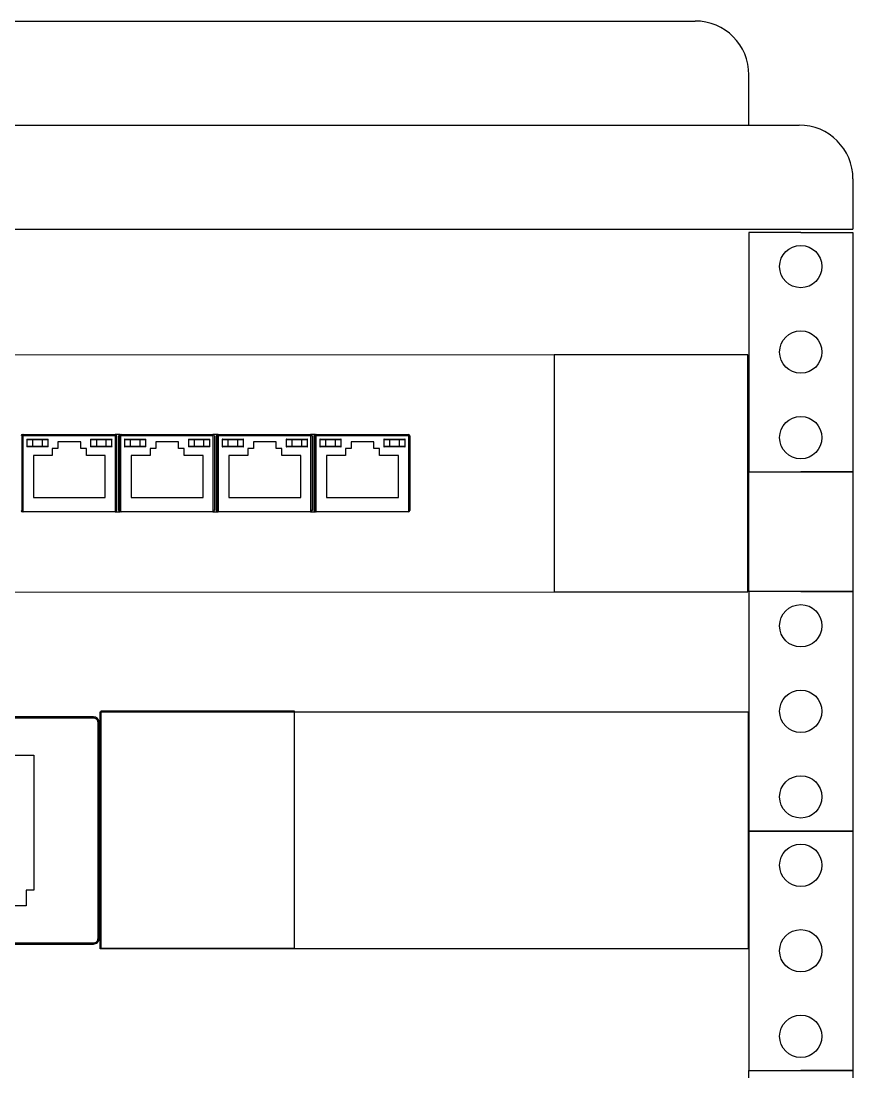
# Model space of a CAD drawing. Header units: inches. Extents: x 29 to 2254, y 8 to 2046.
# Drawn here: x 2099.4 to 2253.9, y 1083.2 to 1278.2 of the extents above; entities that cross this region are included whole.
import ezdxf

# ---------------------------------------------------------------- set-up
doc = ezdxf.new("R2010")
doc.units = ezdxf.units.IN
doc.header["$MEASUREMENT"] = 0

# ---------------------------------------------------------------- blocks, each defined once
blk = doc.blocks.new('1u')
at = {"color": 1}
for p, q in [((997921.65, 50907.75), (997911.99, 50907.75)), ((997911.99, 50907.75), (997911.99, 50863.3)), ((997921.65, 50907.75), (997931.31, 50907.75)), ((997931.31, 50907.75), (997931.31, 50863.3)), ((997911.99, 50863.3), (997921.65, 50863.3)), ((997931.31, 50863.3), (997921.65, 50863.3)), ((997931.31, 50863.3), (997921.65, 50863.3))]:
    blk.add_line(p, q, dxfattribs=at)
for centre in [(997921.65, 50901.4), (997921.65, 50885.53), (997921.65, 50869.65)]:
    blk.add_circle(centre, 3.93, dxfattribs=at)
blk = doc.blocks.new('net 1u')
blk.add_line((997814.19, 52147.78), (997814.19, 52107.75))
for points in [[(997414.23, 52106.68), (997813.12, 52106.68, 0.414214), (997814.19, 52107.75), (997814.19, 52147.78, 0.414214), (997813.12, 52148.84), (997414.23, 52148.84, 0.414214), (997413.17, 52147.78), (997413.17, 52107.75, 0.414214)], [(997414.23, 52106.89), (997813.12, 52106.89, 0.414214), (997813.97, 52107.75), (997813.97, 52147.78, 0.414214), (997813.12, 52148.63), (997414.23, 52148.63, 0.414214), (997413.38, 52147.78), (997413.38, 52107.75, 0.414214)]]:
    blk.add_lwpolyline(points, format="xyb", close=True)
blk.add_lwpolyline([(997744.84, 52113.79), (997744.84, 52113.79), (997744.84, 52116.54), (997743.33, 52116.54), (997743.33, 52141.73), (997802.05, 52141.73), (997802.05, 52116.66), (997800.61, 52116.66), (997800.61, 52113.79), (997744.84, 52113.79)])

msp = doc.modelspace()

# ---------------------------------------------------------------- linework, layer by layer
at = {"color": 0}
for p, q in [((1683.2, 1278.24), (2224.57, 1278.24)), ((2234.57, 1258.92), (2234.57, 1268.24)), ((1663.88, 1258.92), (2243.88, 1258.92)), ((1663.88, 1258.92), (2243.88, 1258.92)), ((2253.88, 1248.92), (2253.88, 1239.6)), ((1653.88, 1239.6), (2253.88, 1239.6)), ((2099.64, 1187.32), (2099.64, 1201.31)), ((2099.64, 1187.39), (2099.64, 1201.24)), ((2099.84, 1187.32), (2099.84, 1201.31)), ((2099.84, 1201.31), (2116.99, 1201.31)), ((2099.9, 1201.5), (2116.92, 1201.5)), ((2100.5, 1200.59), (2100.5, 1199.25)), ((2100.5, 1200.59), (2104.46, 1200.59)), ((2100.55, 1200.65), (2104.4, 1200.65)), ((2101.55, 1200.65), (2101.55, 1199.2)), ((2103.4, 1199.2), (2103.4, 1200.65)), ((2104.46, 1199.25), (2104.46, 1200.59)), ((2106.3, 1200.12), (2106.3, 1198.9)), ((2110.52, 1200.12), (2106.3, 1200.12)), ((2110.52, 1198.9), (2110.52, 1200.12)), ((2112.37, 1200.59), (2112.37, 1199.25)), ((2112.37, 1200.59), (2116.33, 1200.59)), ((2112.42, 1200.65), (2116.28, 1200.65)), ((2113.43, 1200.65), (2113.43, 1199.2)), ((2115.27, 1199.2), (2115.27, 1200.65)), ((2116.33, 1199.25), (2116.33, 1200.59)), ((2117.85, 1201.5), (2116.92, 1201.5)), ((2116.99, 1187.32), (2116.99, 1201.31)), ((2117.19, 1201.24), (2117.19, 1187.39)), ((2117.58, 1187.39), (2117.58, 1201.24)), ((2117.78, 1187.32), (2117.78, 1201.31)), ((2117.78, 1187.39), (2117.78, 1201.24)), ((2117.98, 1187.32), (2117.98, 1201.31)), ((2117.98, 1201.31), (2135.13, 1201.31)), ((2118.04, 1201.5), (2135.06, 1201.5)), ((2118.64, 1200.59), (2118.64, 1199.25)), ((2118.64, 1200.59), (2122.6, 1200.59)), ((2118.69, 1200.65), (2122.54, 1200.65)), ((2119.69, 1200.65), (2119.69, 1199.2)), ((2121.54, 1199.2), (2121.54, 1200.65)), ((2122.6, 1199.25), (2122.6, 1200.59)), ((2124.44, 1200.12), (2124.44, 1198.9)), ((2128.66, 1200.12), (2124.44, 1200.12)), ((2128.66, 1198.9), (2128.66, 1200.12)), ((2130.51, 1200.59), (2130.51, 1199.25)), ((2130.51, 1200.59), (2134.47, 1200.59)), ((2130.56, 1200.65), (2134.42, 1200.65)), ((2131.57, 1200.65), (2131.57, 1199.2)), ((2133.41, 1199.2), (2133.41, 1200.65)), ((2134.47, 1199.25), (2134.47, 1200.59)), ((2135.99, 1201.5), (2135.06, 1201.5)), ((2135.13, 1187.32), (2135.13, 1201.31)), ((2135.33, 1201.24), (2135.33, 1187.39)), ((2135.72, 1187.39), (2135.72, 1201.24)), ((2135.92, 1187.32), (2135.92, 1201.31)), ((2135.92, 1187.39), (2135.92, 1201.24)), ((2136.12, 1187.32), (2136.12, 1201.31)), ((2136.12, 1201.31), (2153.27, 1201.31)), ((2136.18, 1201.5), (2153.2, 1201.5)), ((2136.78, 1200.59), (2136.78, 1199.25)), ((2136.78, 1200.59), (2140.74, 1200.59)), ((2136.83, 1200.65), (2140.68, 1200.65)), ((2137.83, 1200.65), (2137.83, 1199.2)), ((2139.68, 1199.2), (2139.68, 1200.65)), ((2140.74, 1199.25), (2140.74, 1200.59)), ((2142.58, 1200.12), (2142.58, 1198.9)), ((2146.8, 1200.12), (2142.58, 1200.12)), ((2146.8, 1198.9), (2146.8, 1200.12)), ((2148.65, 1200.59), (2148.65, 1199.25)), ((2148.65, 1200.59), (2152.61, 1200.59)), ((2148.7, 1200.65), (2152.56, 1200.65)), ((2149.71, 1200.65), (2149.71, 1199.2)), ((2151.55, 1199.2), (2151.55, 1200.65)), ((2152.61, 1199.25), (2152.61, 1200.59)), ((2154.13, 1201.5), (2153.2, 1201.5)), ((2153.27, 1187.32), (2153.27, 1201.31)), ((2153.47, 1201.24), (2153.47, 1187.39)), ((2153.86, 1187.39), (2153.86, 1201.24)), ((2154.06, 1187.32), (2154.06, 1201.31)), ((2154.06, 1187.39), (2154.06, 1201.24)), ((2154.26, 1187.32), (2154.26, 1201.31)), ((2154.26, 1201.31), (2171.41, 1201.31)), ((2154.32, 1201.5), (2171.34, 1201.5)), ((2154.92, 1200.59), (2154.92, 1199.25)), ((2154.92, 1200.59), (2158.88, 1200.59)), ((2154.97, 1200.65), (2158.82, 1200.65)), ((2155.97, 1200.65), (2155.97, 1199.2)), ((2157.82, 1199.2), (2157.82, 1200.65)), ((2158.88, 1199.25), (2158.88, 1200.59)), ((2160.72, 1200.12), (2160.72, 1198.9)), ((2164.94, 1200.12), (2160.72, 1200.12)), ((2164.94, 1198.9), (2164.94, 1200.12)), ((2166.79, 1200.59), (2166.79, 1199.25)), ((2166.79, 1200.59), (2170.75, 1200.59)), ((2166.84, 1200.65), (2170.7, 1200.65)), ((2167.85, 1200.65), (2167.85, 1199.2)), ((2169.69, 1199.2), (2169.69, 1200.65)), ((2170.75, 1199.25), (2170.75, 1200.59)), ((2171.41, 1187.32), (2171.41, 1201.31)), ((2171.61, 1201.24), (2171.61, 1187.39)), ((2171.62, 1187.38), (2171.62, 1201.23)), ((2104.46, 1199.25), (2100.5, 1199.25)), ((2104.4, 1199.2), (2100.55, 1199.2)), ((2105.25, 1198.9), (2105.25, 1197.61)), ((2106.3, 1198.9), (2105.25, 1198.9)), ((2111.58, 1198.9), (2110.52, 1198.9)), ((2111.58, 1197.61), (2111.58, 1198.9)), ((2116.33, 1199.25), (2112.37, 1199.25)), ((2116.28, 1199.2), (2112.42, 1199.2)), ((2122.6, 1199.25), (2118.64, 1199.25)), ((2122.54, 1199.2), (2118.69, 1199.2)), ((2123.39, 1198.9), (2123.39, 1197.61)), ((2124.44, 1198.9), (2123.39, 1198.9)), ((2129.72, 1198.9), (2128.66, 1198.9)), ((2129.72, 1197.61), (2129.72, 1198.9)), ((2134.47, 1199.25), (2130.51, 1199.25)), ((2134.42, 1199.2), (2130.56, 1199.2)), ((2140.74, 1199.25), (2136.78, 1199.25)), ((2140.68, 1199.2), (2136.83, 1199.2)), ((2141.53, 1198.9), (2141.53, 1197.61)), ((2142.58, 1198.9), (2141.53, 1198.9)), ((2147.86, 1198.9), (2146.8, 1198.9)), ((2147.86, 1197.61), (2147.86, 1198.9)), ((2152.61, 1199.25), (2148.65, 1199.25)), ((2152.56, 1199.2), (2148.7, 1199.2)), ((2158.88, 1199.25), (2154.92, 1199.25)), ((2158.82, 1199.2), (2154.97, 1199.2)), ((2159.67, 1198.9), (2159.67, 1197.61)), ((2160.72, 1198.9), (2159.67, 1198.9)), ((2166, 1198.9), (2164.94, 1198.9)), ((2166, 1197.61), (2166, 1198.9)), ((2170.75, 1199.25), (2166.79, 1199.25)), ((2170.7, 1199.2), (2166.84, 1199.2)), ((2101.74, 1197.61), (2101.74, 1189.79)), ((2105.25, 1197.61), (2101.74, 1197.61)), ((2115.09, 1197.61), (2111.58, 1197.61)), ((2115.09, 1189.79), (2115.09, 1197.61)), ((2119.88, 1197.61), (2119.88, 1189.79)), ((2123.39, 1197.61), (2119.88, 1197.61)), ((2133.23, 1197.61), (2129.72, 1197.61)), ((2133.23, 1189.79), (2133.23, 1197.61)), ((2138.02, 1197.61), (2138.02, 1189.79)), ((2141.53, 1197.61), (2138.02, 1197.61)), ((2151.37, 1197.61), (2147.86, 1197.61)), ((2151.37, 1189.79), (2151.37, 1197.61)), ((2156.16, 1197.61), (2156.16, 1189.79)), ((2159.67, 1197.61), (2156.16, 1197.61)), ((2169.51, 1197.61), (2166, 1197.61)), ((2169.51, 1189.79), (2169.51, 1197.61)), ((2101.74, 1189.79), (2115.09, 1189.79)), ((2119.88, 1189.79), (2133.23, 1189.79)), ((2138.02, 1189.79), (2151.37, 1189.79)), ((2156.16, 1189.79), (2169.51, 1189.79)), ((2116.92, 1187.12), (2099.9, 1187.12)), ((2116.92, 1187.12), (2117.85, 1187.12)), ((2135.06, 1187.12), (2118.04, 1187.12)), ((2135.06, 1187.12), (2135.99, 1187.12)), ((2153.2, 1187.12), (2136.18, 1187.12)), ((2153.2, 1187.12), (2154.13, 1187.12)), ((2171.34, 1187.12), (2154.32, 1187.12))]:
    msp.add_line(p, q, dxfattribs=at)
for points in [[(2198.47, 1216.27), (1709.13, 1216.16), (1709.13, 1172.22), (2198.47, 1172.27)], [(2234.39, 1216.28), (2198.4, 1216.28), (2198.4, 1172.28), (2234.39, 1172.28)], [(2234.53, 1194.56), (2253.85, 1194.56), (2253.85, 1172.33), (2244.19, 1172.33), (2234.53, 1172.33)], [(2114.14, 1149.99), (2234.45, 1149.99), (2234.45, 1105.99), (2114.14, 1105.99)], [(2150.22, 1150.12), (2114.23, 1150.12), (2114.23, 1106.12), (2150.22, 1106.12)], [(2234.53, 1083.43), (2253.85, 1083.43), (2253.85, 1061.21), (2244.19, 1061.21), (2234.53, 1061.21)]]:
    msp.add_lwpolyline(points, close=True, dxfattribs=at)
for centre, radius, start, end in [((2224.57, 1268.24), 10, 0, 90), ((2243.88, 1248.92), 10, 0, 90), ((2099.71, 1201.24), 0.264, 90, 180), ((2099.9, 1201.24), 0.264, 90, 180), ((2100.55, 1200.59), 0.0528, 90.0001, 180), ((2104.4, 1200.59), 0.0528, 0, 89.9997), ((2112.42, 1200.59), 0.0528, 90.0001, 180), ((2116.28, 1200.59), 0.0528, 0, 89.9998), ((2116.92, 1201.24), 0.264, 0, 90), ((2117.85, 1201.24), 0.264, 90, 180), ((2118.04, 1201.24), 0.264, 90, 180), ((2118.69, 1200.59), 0.0528, 90.0001, 180), ((2122.54, 1200.59), 0.0528, 0, 89.9997), ((2130.56, 1200.59), 0.0528, 90.0001, 180), ((2134.42, 1200.59), 0.0528, 0, 89.9998), ((2135.06, 1201.24), 0.264, 0, 90), ((2135.99, 1201.24), 0.264, 90, 180), ((2136.18, 1201.24), 0.264, 90, 180), ((2136.83, 1200.59), 0.0528, 90.0001, 180), ((2140.68, 1200.59), 0.0528, 0, 89.9997), ((2148.7, 1200.59), 0.0528, 90.0001, 180), ((2152.56, 1200.59), 0.0528, 0, 89.9998), ((2153.2, 1201.24), 0.264, 0, 90), ((2154.13, 1201.24), 0.264, 90, 180), ((2154.32, 1201.24), 0.264, 90, 180), ((2154.97, 1200.59), 0.0528, 90.0001, 180), ((2158.82, 1200.59), 0.0528, 0, 89.9997), ((2166.84, 1200.59), 0.0528, 90.0001, 180), ((2170.7, 1200.59), 0.0528, 0, 89.9998), ((2171.34, 1201.24), 0.264, 0, 90), ((2100.55, 1199.25), 0.0528, 180, 269.9996), ((2104.4, 1199.25), 0.0528, 270.0001, 0), ((2112.42, 1199.25), 0.0528, 180, 269.9998), ((2116.28, 1199.25), 0.0528, 270.0001, 0), ((2118.69, 1199.25), 0.0528, 180, 269.9996), ((2122.54, 1199.25), 0.0528, 270.0001, 0), ((2130.56, 1199.25), 0.0528, 180, 269.9998), ((2134.42, 1199.25), 0.0528, 270.0001, 0), ((2136.83, 1199.25), 0.0528, 180, 269.9996), ((2140.68, 1199.25), 0.0528, 270.0001, 0), ((2148.7, 1199.25), 0.0528, 180, 269.9998), ((2152.56, 1199.25), 0.0528, 270.0001, 0), ((2154.97, 1199.25), 0.0528, 180, 269.9996), ((2158.82, 1199.25), 0.0528, 270.0001, 0), ((2166.84, 1199.25), 0.0528, 180, 269.9998), ((2170.7, 1199.25), 0.0528, 270.0001, 0), ((2099.71, 1187.39), 0.264, 180, 270), ((2099.38, 1187.51), 0.264, 314.427, 0), ((2099.9, 1187.39), 0.264, 180, 270), ((2099.57, 1187.51), 0.264, 314.427, 0), ((2116.92, 1187.39), 0.264, 270, 0), ((2117.25, 1187.51), 0.264, 180, 210.382), ((2117.85, 1187.39), 0.264, 180, 270), ((2117.52, 1187.51), 0.264, 314.427, 0), ((2118.04, 1187.39), 0.264, 180, 270), ((2117.71, 1187.51), 0.264, 314.427, 0), ((2135.06, 1187.39), 0.264, 270, 0), ((2135.39, 1187.51), 0.264, 180, 210.382), ((2135.99, 1187.39), 0.264, 180, 270), ((2135.66, 1187.51), 0.264, 314.427, 0), ((2136.18, 1187.39), 0.264, 180, 270), ((2135.85, 1187.51), 0.264, 314.427, 0), ((2153.2, 1187.39), 0.264, 270, 0), ((2153.53, 1187.51), 0.264, 180, 210.382), ((2154.13, 1187.39), 0.264, 180, 270), ((2153.8, 1187.51), 0.264, 314.427, 0), ((2154.32, 1187.39), 0.264, 180, 270), ((2153.99, 1187.51), 0.264, 314.427, 0), ((2171.34, 1187.39), 0.264, 270, 0), ((2171.67, 1187.51), 0.264, 180, 210.382)]:
    msp.add_arc(centre, radius, start, end, dxfattribs=at)

# ---------------------------------------------------------------- block references
for name, p in [('1u', (-995677.46, -49668.74)), ('1u', (-995677.46, -49735.42)), ('net 1u', (-995700.23, -50999.77)), ('1u', (-995677.46, -49779.87))]:
    msp.add_blockref(name, p, dxfattribs=at)

doc.saveas('drawing.dxf')
